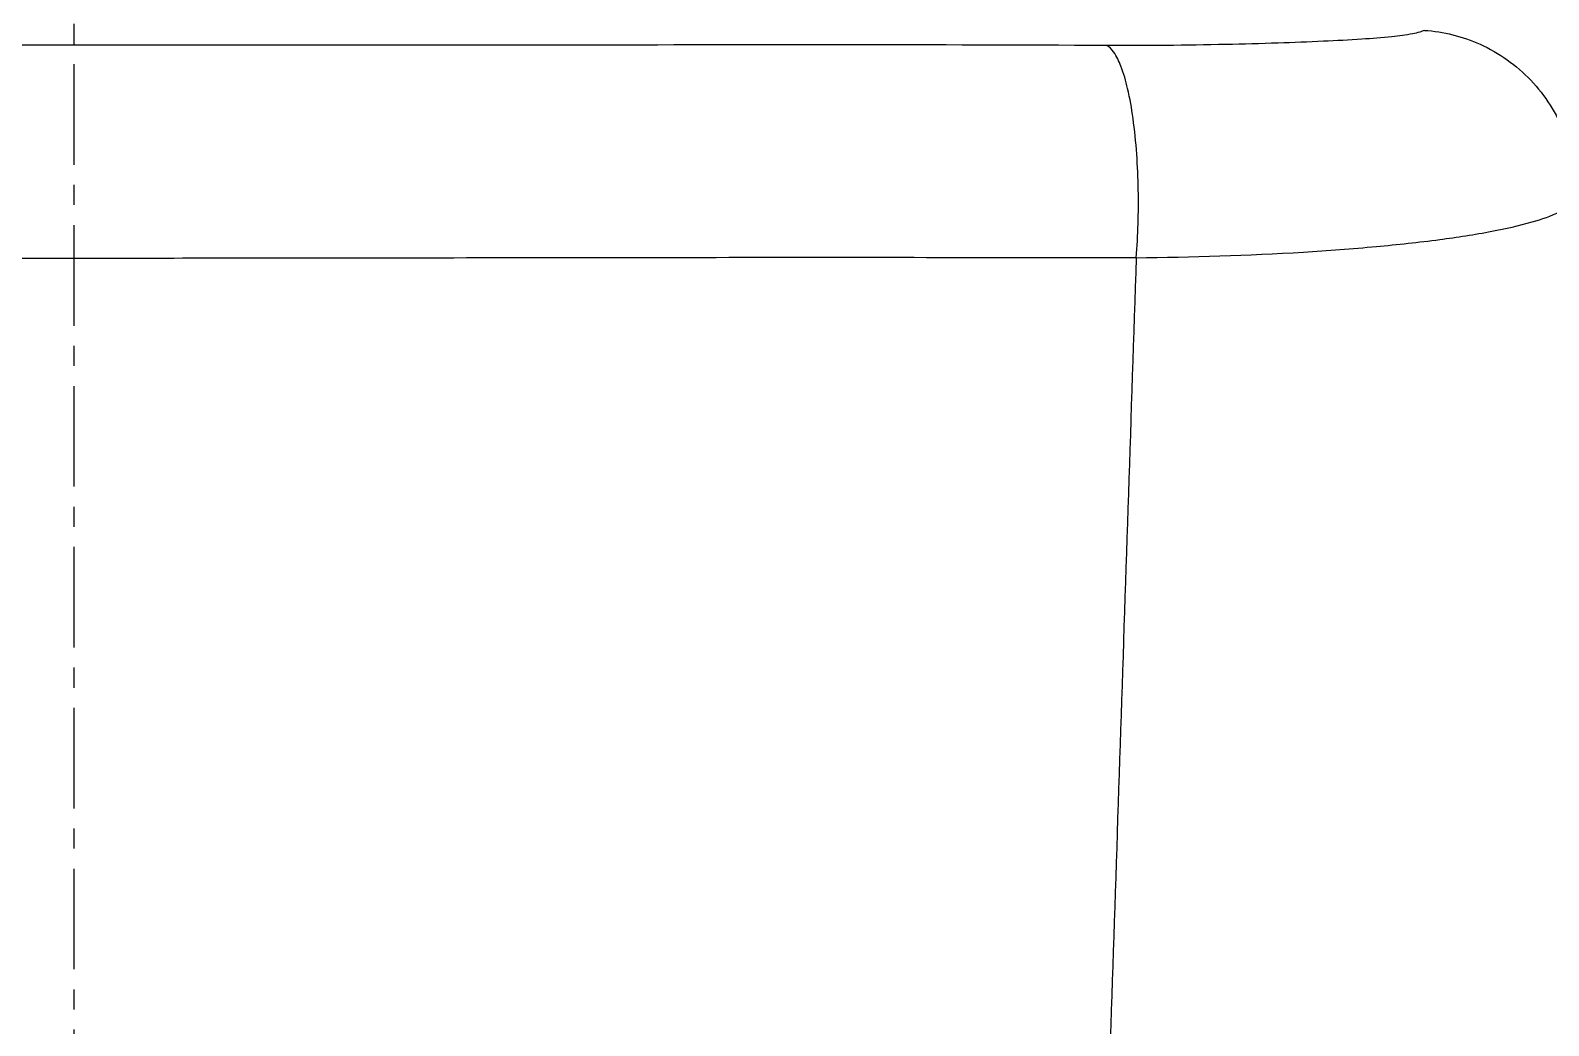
# Model space of a CAD drawing. Header units: millimetres. Extents: x 1091 to 1735, y 843 to 1297.
# Drawn here: x 1227.01 to 1245.87, y 1185.36 to 1197.73 of the extents above; entities that cross this region are included whole.
import ezdxf

# ---------------------------------------------------------------- set-up
doc = ezdxf.new("R2010")
doc.units = ezdxf.units.MM
doc.linetypes.add('CENTER', pattern=[2, 1.25, -0.25, 0.25, -0.25])

msp = doc.modelspace()

# ---------------------------------------------------------------- linework, layer by layer
at = {"color": 7, "linetype": 'CENTER'}
msp.add_line((1227.548, 1269.31), (1227.548, 1125.872), dxfattribs=at)
at = {"color": 7, "linetype": 'Continuous'}
for points, knots in [([(1244.325, 1197.731), (1244.307, 1197.722), (1244.259, 1197.705), (1244.124, 1197.675), (1243.884, 1197.646), (1243.514, 1197.617), (1243.042, 1197.592), (1242.48, 1197.57), (1241.581, 1197.547), (1240.87, 1197.539), (1240.375, 1197.543)], [0, 0, 0, 0, 0.015853, 0.038243, 0.104257, 0.1989, 0.318997, 0.461845, 0.625324, 1, 1, 1, 1]), ([(1244.325, 1197.731), (1244.562, 1197.716), (1245.055, 1197.593), (1245.684, 1197.144), (1246.101, 1196.487), (1246.196, 1195.981), (1246.197, 1195.739)], [0, 0, 0, 0, 0.238392, 0.49668, 0.756831, 1, 1, 1, 1]), ([(1227.548, 1197.545), (1225.395, 1197.545), (1221.12, 1197.547), (1216.844, 1197.553), (1214.721, 1197.543)], [0, 0, 0, 0, 0.50349, 1, 1, 1, 1]), ([(1240.375, 1197.543), (1238.252, 1197.553), (1233.976, 1197.547), (1229.701, 1197.545), (1227.548, 1197.545)], [0, 0, 0, 0, 0.49651, 1, 1, 1, 1]), ([(1240.745, 1194.905), (1240.768, 1195.185), (1240.784, 1195.764), (1240.739, 1196.468), (1240.651, 1196.98), (1240.572, 1197.259), (1240.488, 1197.444), (1240.412, 1197.527), (1240.375, 1197.543)], [0, 0, 0, 0, 0.309659, 0.637455, 0.775631, 0.882597, 0.95562, 1, 1, 1, 1]), ([(1240.745, 1194.905), (1241.438, 1194.911), (1242.434, 1194.942), (1243.69, 1195.036), (1244.471, 1195.12), (1245.118, 1195.218), (1245.62, 1195.329), (1245.943, 1195.437), (1246.118, 1195.538), (1246.176, 1195.592), (1246.194, 1195.62)], [0, 0, 0, 0, 0.374492, 0.537927, 0.680432, 0.798741, 0.891454, 0.958031, 0.98182, 1, 1, 1, 1]), ([(1214.351, 1194.906), (1215.438, 1194.908), (1218.176, 1194.912), (1222.575, 1194.904), (1225.886, 1194.901), (1227.548, 1194.9)], [0, 0, 0, 0, 0.247187, 0.622251, 1, 1, 1, 1]), ([(1227.548, 1194.9), (1228.657, 1194.901), (1231.42, 1194.903), (1235.819, 1194.912), (1239.11, 1194.909), (1240.745, 1194.906)], [0, 0, 0, 0, 0.251989, 0.628255, 1, 1, 1, 1])]:
    msp.add_open_spline(points, degree=3, knots=knots, dxfattribs=at)
msp.add_open_spline([(1240.745, 1194.906), (1240.616, 1190.993), (1240.486, 1187.08), (1240.357, 1183.167)], degree=3, dxfattribs=at)

doc.saveas('drawing.dxf')
